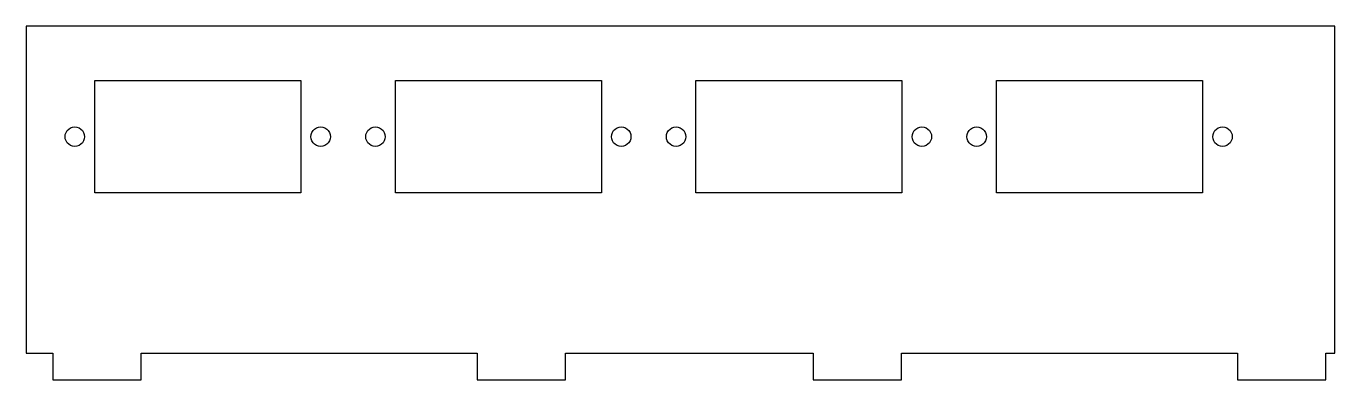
# Model space of a CAD drawing. Header units: metres. Extents: x -16 to 132, y 0 to 40.
import ezdxf

# ---------------------------------------------------------------- set-up
doc = ezdxf.new("R2010")
doc.units = ezdxf.units.M

msp = doc.modelspace()

# ---------------------------------------------------------------- linework, layer by layer
for p, q in [((132, 40), (-16, 40)), ((-16, 40), (-16, 3)), ((132, 3), (132, 40)), ((-8.25, 21.15), (-8.25, 33.85)), ((-8.25, 33.85), (15.05, 33.85)), ((15.05, 33.85), (15.05, 21.15)), ((25.75, 21.15), (25.75, 33.85)), ((25.75, 33.85), (49.05, 33.85)), ((49.05, 33.85), (49.05, 21.15)), ((59.75, 21.15), (59.75, 33.85)), ((59.75, 33.85), (83.05, 33.85)), ((83.05, 33.85), (83.05, 21.15)), ((93.75, 21.15), (93.75, 33.85)), ((93.75, 33.85), (117.05, 33.85)), ((117.05, 33.85), (117.05, 21.15)), ((-11.4911, 27.9773), (-11.36, 28.1858)), ((-11.36, 28.1858), (-11.1858, 28.36)), ((-11.1858, 28.36), (-10.9773, 28.4911)), ((-10.9773, 28.4911), (-10.7448, 28.5724)), ((-10.7448, 28.5724), (-10.5, 28.6)), ((-10.5, 28.6), (-10.2552, 28.5724)), ((-10.2552, 28.5724), (-10.0227, 28.4911)), ((-10.0227, 28.4911), (-9.8141, 28.36)), ((-9.8141, 28.36), (-9.64, 28.1858)), ((-9.64, 28.1858), (-9.5089, 27.9773)), ((16.3089, 27.9773), (16.44, 28.1858)), ((16.44, 28.1858), (16.6142, 28.36)), ((16.6142, 28.36), (16.8227, 28.4911)), ((16.8227, 28.4911), (17.0552, 28.5724)), ((17.0552, 28.5724), (17.3, 28.6)), ((17.3, 28.6), (17.5448, 28.5724)), ((17.5448, 28.5724), (17.7773, 28.4911)), ((17.7773, 28.4911), (17.9858, 28.36)), ((17.9858, 28.36), (18.16, 28.1858)), ((18.16, 28.1858), (18.2911, 27.9773)), ((22.5089, 27.9773), (22.64, 28.1858)), ((22.64, 28.1858), (22.8141, 28.36)), ((22.8141, 28.36), (23.0227, 28.4911)), ((23.0227, 28.4911), (23.2552, 28.5724)), ((23.2552, 28.5724), (23.5, 28.6)), ((23.5, 28.6), (23.7448, 28.5724)), ((23.7448, 28.5724), (23.9773, 28.4911)), ((23.9773, 28.4911), (24.1858, 28.36)), ((24.1858, 28.36), (24.36, 28.1858)), ((24.36, 28.1858), (24.4911, 27.9773)), ((50.3089, 27.9773), (50.44, 28.1858)), ((50.44, 28.1858), (50.6142, 28.36)), ((50.6142, 28.36), (50.8227, 28.4911)), ((50.8227, 28.4911), (51.0552, 28.5724)), ((51.0552, 28.5724), (51.3, 28.6)), ((51.3, 28.6), (51.5448, 28.5724)), ((51.5448, 28.5724), (51.7773, 28.4911)), ((51.7773, 28.4911), (51.9858, 28.36)), ((51.9858, 28.36), (52.16, 28.1858)), ((52.16, 28.1858), (52.2911, 27.9773)), ((56.5089, 27.9773), (56.64, 28.1858)), ((56.64, 28.1858), (56.8141, 28.36)), ((56.8141, 28.36), (57.0227, 28.4911)), ((57.0227, 28.4911), (57.2552, 28.5724)), ((57.2552, 28.5724), (57.5, 28.6)), ((57.5, 28.6), (57.7448, 28.5724)), ((57.7448, 28.5724), (57.9773, 28.4911)), ((57.9773, 28.4911), (58.1858, 28.36)), ((58.1858, 28.36), (58.36, 28.1858)), ((58.36, 28.1858), (58.4911, 27.9773)), ((84.3089, 27.9773), (84.44, 28.1858)), ((84.44, 28.1858), (84.6142, 28.36)), ((84.6142, 28.36), (84.8227, 28.4911)), ((84.8227, 28.4911), (85.0552, 28.5724)), ((85.0552, 28.5724), (85.3, 28.6)), ((85.3, 28.6), (85.5448, 28.5724)), ((85.5448, 28.5724), (85.7773, 28.4911)), ((85.7773, 28.4911), (85.9858, 28.36)), ((85.9858, 28.36), (86.16, 28.1858)), ((86.16, 28.1858), (86.2911, 27.9773)), ((90.5089, 27.9773), (90.64, 28.1858)), ((90.64, 28.1858), (90.8141, 28.36)), ((90.8141, 28.36), (91.0227, 28.4911)), ((91.0227, 28.4911), (91.2552, 28.5724)), ((91.2552, 28.5724), (91.5, 28.6)), ((91.5, 28.6), (91.7448, 28.5724)), ((91.7448, 28.5724), (91.9773, 28.4911)), ((91.9773, 28.4911), (92.1858, 28.36)), ((92.1858, 28.36), (92.36, 28.1858)), ((92.36, 28.1858), (92.4911, 27.9773)), ((118.309, 27.9773), (118.44, 28.1858)), ((118.44, 28.1858), (118.614, 28.36)), ((118.614, 28.36), (118.823, 28.4911)), ((118.823, 28.4911), (119.055, 28.5724)), ((119.055, 28.5724), (119.3, 28.6)), ((119.3, 28.6), (119.545, 28.5724)), ((119.545, 28.5724), (119.777, 28.4911)), ((119.777, 28.4911), (119.986, 28.36)), ((119.986, 28.36), (120.16, 28.1858)), ((120.16, 28.1858), (120.291, 27.9773)), ((-11.6, 27.5), (-11.5724, 27.7448)), ((-11.5724, 27.2552), (-11.6, 27.5)), ((-11.5724, 27.7448), (-11.4911, 27.9773)), ((-11.4911, 27.0227), (-11.5724, 27.2552)), ((-11.36, 26.8141), (-11.4911, 27.0227)), ((-11.1858, 26.64), (-11.36, 26.8141)), ((-10.9773, 26.5089), (-11.1858, 26.64)), ((-9.8141, 26.64), (-10.0227, 26.5089)), ((-9.64, 26.8141), (-9.8141, 26.64)), ((-9.5089, 27.0227), (-9.64, 26.8141)), ((-9.5089, 27.9773), (-9.4276, 27.7448)), ((-9.4276, 27.2552), (-9.5089, 27.0227)), ((-9.4276, 27.7448), (-9.4, 27.5)), ((-9.4, 27.5), (-9.4276, 27.2552)), ((16.2, 27.5), (16.2276, 27.7448)), ((16.2276, 27.2552), (16.2, 27.5)), ((16.2276, 27.7448), (16.3089, 27.9773)), ((16.3089, 27.0227), (16.2276, 27.2552)), ((16.44, 26.8141), (16.3089, 27.0227)), ((16.6142, 26.64), (16.44, 26.8141)), ((16.8227, 26.5089), (16.6142, 26.64)), ((17.9858, 26.64), (17.7773, 26.5089)), ((18.16, 26.8141), (17.9858, 26.64)), ((18.2911, 27.0227), (18.16, 26.8141)), ((18.2911, 27.9773), (18.3724, 27.7448)), ((18.3724, 27.2552), (18.2911, 27.0227)), ((18.3724, 27.7448), (18.4, 27.5)), ((18.4, 27.5), (18.3724, 27.2552)), ((22.4, 27.5), (22.4276, 27.7448)), ((22.4276, 27.2552), (22.4, 27.5)), ((22.4276, 27.7448), (22.5089, 27.9773)), ((22.5089, 27.0227), (22.4276, 27.2552)), ((22.64, 26.8141), (22.5089, 27.0227)), ((22.8141, 26.64), (22.64, 26.8141)), ((23.0227, 26.5089), (22.8141, 26.64)), ((24.1858, 26.64), (23.9773, 26.5089)), ((24.36, 26.8141), (24.1858, 26.64)), ((24.4911, 27.0227), (24.36, 26.8141)), ((24.4911, 27.9773), (24.5724, 27.7448)), ((24.5724, 27.2552), (24.4911, 27.0227)), ((24.5724, 27.7448), (24.6, 27.5)), ((24.6, 27.5), (24.5724, 27.2552)), ((50.2, 27.5), (50.2276, 27.7448)), ((50.2276, 27.2552), (50.2, 27.5)), ((50.2276, 27.7448), (50.3089, 27.9773)), ((50.3089, 27.0227), (50.2276, 27.2552)), ((50.44, 26.8141), (50.3089, 27.0227)), ((50.6142, 26.64), (50.44, 26.8141)), ((50.8227, 26.5089), (50.6142, 26.64)), ((51.9858, 26.64), (51.7773, 26.5089)), ((52.16, 26.8141), (51.9858, 26.64)), ((52.2911, 27.0227), (52.16, 26.8141)), ((52.2911, 27.9773), (52.3724, 27.7448)), ((52.3724, 27.2552), (52.2911, 27.0227)), ((52.3724, 27.7448), (52.4, 27.5)), ((52.4, 27.5), (52.3724, 27.2552)), ((56.4, 27.5), (56.4276, 27.7448)), ((56.4276, 27.2552), (56.4, 27.5)), ((56.4276, 27.7448), (56.5089, 27.9773)), ((56.5089, 27.0227), (56.4276, 27.2552)), ((56.64, 26.8141), (56.5089, 27.0227)), ((56.8141, 26.64), (56.64, 26.8141)), ((57.0227, 26.5089), (56.8141, 26.64)), ((58.1858, 26.64), (57.9773, 26.5089)), ((58.36, 26.8141), (58.1858, 26.64)), ((58.4911, 27.0227), (58.36, 26.8141)), ((58.4911, 27.9773), (58.5724, 27.7448)), ((58.5724, 27.2552), (58.4911, 27.0227)), ((58.5724, 27.7448), (58.6, 27.5)), ((58.6, 27.5), (58.5724, 27.2552)), ((84.2, 27.5), (84.2276, 27.7448)), ((84.2276, 27.2552), (84.2, 27.5)), ((84.2276, 27.7448), (84.3089, 27.9773)), ((84.3089, 27.0227), (84.2276, 27.2552)), ((84.44, 26.8141), (84.3089, 27.0227)), ((84.6142, 26.64), (84.44, 26.8141)), ((84.8227, 26.5089), (84.6142, 26.64)), ((85.9858, 26.64), (85.7773, 26.5089)), ((86.16, 26.8141), (85.9858, 26.64)), ((86.2911, 27.0227), (86.16, 26.8141)), ((86.2911, 27.9773), (86.3724, 27.7448)), ((86.3724, 27.2552), (86.2911, 27.0227)), ((86.3724, 27.7448), (86.4, 27.5)), ((86.4, 27.5), (86.3724, 27.2552)), ((90.4, 27.5), (90.4276, 27.7448)), ((90.4276, 27.2552), (90.4, 27.5)), ((90.4276, 27.7448), (90.5089, 27.9773)), ((90.5089, 27.0227), (90.4276, 27.2552)), ((90.64, 26.8141), (90.5089, 27.0227)), ((90.8141, 26.64), (90.64, 26.8141)), ((91.0227, 26.5089), (90.8141, 26.64)), ((92.1858, 26.64), (91.9773, 26.5089)), ((92.36, 26.8141), (92.1858, 26.64)), ((92.4911, 27.0227), (92.36, 26.8141)), ((92.4911, 27.9773), (92.5724, 27.7448)), ((92.5724, 27.2552), (92.4911, 27.0227)), ((92.5724, 27.7448), (92.6, 27.5)), ((92.6, 27.5), (92.5724, 27.2552)), ((118.2, 27.5), (118.228, 27.7448)), ((118.228, 27.2552), (118.2, 27.5)), ((118.228, 27.7448), (118.309, 27.9773)), ((118.309, 27.0227), (118.228, 27.2552)), ((118.44, 26.8141), (118.309, 27.0227)), ((118.614, 26.64), (118.44, 26.8141)), ((118.823, 26.5089), (118.614, 26.64)), ((119.986, 26.64), (119.777, 26.5089)), ((120.16, 26.8141), (119.986, 26.64)), ((120.291, 27.0227), (120.16, 26.8141)), ((120.291, 27.9773), (120.372, 27.7448)), ((120.372, 27.2552), (120.291, 27.0227)), ((120.372, 27.7448), (120.4, 27.5)), ((120.4, 27.5), (120.372, 27.2552)), ((-10.7448, 26.4276), (-10.9773, 26.5089)), ((-10.5, 26.4), (-10.7448, 26.4276)), ((-10.2552, 26.4276), (-10.5, 26.4)), ((-10.0227, 26.5089), (-10.2552, 26.4276)), ((17.0552, 26.4276), (16.8227, 26.5089)), ((17.3, 26.4), (17.0552, 26.4276)), ((17.5448, 26.4276), (17.3, 26.4)), ((17.7773, 26.5089), (17.5448, 26.4276)), ((23.2552, 26.4276), (23.0227, 26.5089)), ((23.5, 26.4), (23.2552, 26.4276)), ((23.7448, 26.4276), (23.5, 26.4)), ((23.9773, 26.5089), (23.7448, 26.4276)), ((51.0552, 26.4276), (50.8227, 26.5089)), ((51.3, 26.4), (51.0552, 26.4276)), ((51.5448, 26.4276), (51.3, 26.4)), ((51.7773, 26.5089), (51.5448, 26.4276)), ((57.2552, 26.4276), (57.0227, 26.5089)), ((57.5, 26.4), (57.2552, 26.4276)), ((57.7448, 26.4276), (57.5, 26.4)), ((57.9773, 26.5089), (57.7448, 26.4276)), ((85.0552, 26.4276), (84.8227, 26.5089)), ((85.3, 26.4), (85.0552, 26.4276)), ((85.5448, 26.4276), (85.3, 26.4)), ((85.7773, 26.5089), (85.5448, 26.4276)), ((91.2552, 26.4276), (91.0227, 26.5089)), ((91.5, 26.4), (91.2552, 26.4276)), ((91.7448, 26.4276), (91.5, 26.4)), ((91.9773, 26.5089), (91.7448, 26.4276)), ((119.055, 26.4276), (118.823, 26.5089)), ((119.3, 26.4), (119.055, 26.4276)), ((119.545, 26.4276), (119.3, 26.4)), ((119.777, 26.5089), (119.545, 26.4276)), ((15.05, 21.15), (-8.25, 21.15)), ((49.05, 21.15), (25.75, 21.15)), ((83.05, 21.15), (59.75, 21.15)), ((117.05, 21.15), (93.75, 21.15)), ((-16, 3), (-13, 3)), ((-13, 3), (-13, 0)), ((-3, 3), (35, 3)), ((-3, 0), (-3, 3)), ((35, 3), (35, 0)), ((45, 0), (45, 3)), ((45, 3), (73, 3)), ((73, 3), (73, 0)), ((83, 0), (83, 3)), ((83, 3), (121, 3)), ((121, 3), (121, 0)), ((131, 0), (131, 3)), ((131, 3), (132, 3)), ((-13, 0), (-3, 0)), ((35, 0), (45, 0)), ((73, 0), (83, 0)), ((121, 0), (131, 0))]:
    msp.add_line(p, q)

doc.saveas('drawing.dxf')
